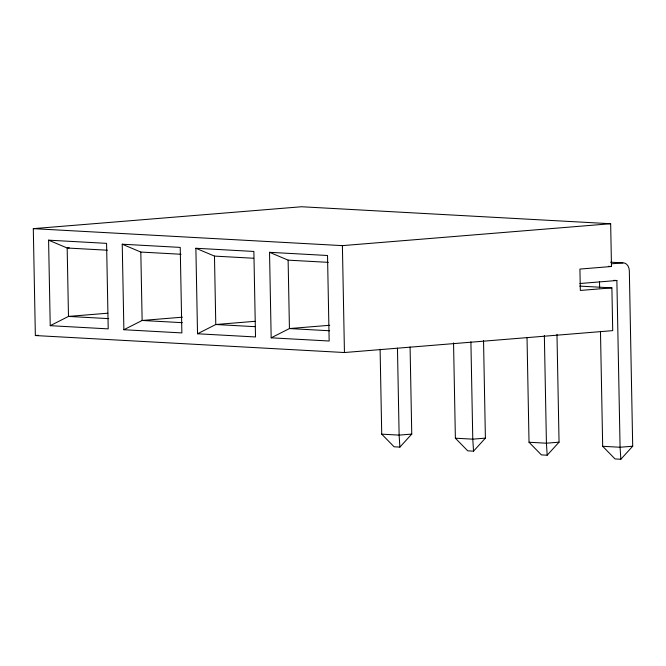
<?xml version="1.0" encoding="UTF-8"?>
<svg xmlns="http://www.w3.org/2000/svg" width="666" height="666" viewBox="0 0 666 666"><rect width="100%" height="100%" fill="white"/><g stroke="black" fill="none" stroke-linecap="round" stroke-linejoin="round"><path stroke-width="1" d="M380.103 349.225L381.726 434.157L394.089 446.786L399.883 447.111L411.755 434.082L410.081 346.944M453.546 342.915L455.377 438.203L467.74 450.84L473.534 451.157L485.397 438.128L483.533 340.617M527.022 337.637L529.029 442.249L541.383 454.886L547.186 455.203L559.049 442.174L556.976 334.29M600.474 331.327L602.68 446.295L615.034 458.932L620.837 459.249L632.7 446.228L629.337 270.912A8.575 6.31 -86.9 0 0 622.86 262.879L610.58 262.204M50.225 325.682L108.217 328.871L106.577 243.356L48.585 240.168L50.225 325.682L68.481 316.417L107.759 313.211M123.876 329.728L181.868 332.917L180.228 247.402L122.236 244.214L123.876 329.728L142.133 320.471L182.442 317.174M197.527 333.774L255.519 336.963L253.871 251.448L195.879 248.26L197.527 333.774L215.784 324.517L255.061 321.312M271.17 337.829L329.162 341.009L327.522 255.494L269.53 252.306L271.17 337.829L289.435 328.563L329.745 325.274M33.3 228.646L301.565 206.751L610.664 223.734L611.48 266.492L579.92 269.072L580.336 290.451L611.896 287.87L612.712 330.636L344.447 352.53L35.356 335.547L33.3 228.646L342.399 245.629L610.664 223.734M69.239 247.835L67.174 248.01L48.585 240.168M611.53 263.803L622.86 262.879M579.87 283.516L616.874 280.494L620.079 447.252L620.837 459.249M35.356 335.547L38.462 335.289M411.755 434.082L399.125 435.114L381.726 434.157M485.397 438.128L472.777 439.16L455.377 438.203M559.049 442.174L546.428 443.206L529.029 442.249M632.7 446.228L620.079 447.252L602.68 446.295M608.374 266.325L611.48 266.492M107.376 250.216L67.174 248.01L68.481 316.417L108.691 318.631M122.236 244.214L140.817 252.056L181.027 254.262M195.879 248.26L214.469 256.102L253.646 258.25M269.53 252.306L288.12 260.148L328.33 262.354M613.802 280.328L616.874 280.494M579.736 286.105L611.896 287.87M182.342 322.677L142.133 320.471L140.817 252.056M254.961 326.665L215.784 324.517L214.469 256.102M329.637 330.769L289.435 328.563L288.12 260.148M547.186 455.203L546.428 443.206L544.355 335.489M473.534 451.157L472.777 439.16L470.904 341.8M399.883 447.111L399.125 435.114L397.46 348.11M599.517 281.61L599.633 287.829M342.399 245.629L344.447 352.53"/></g></svg>
